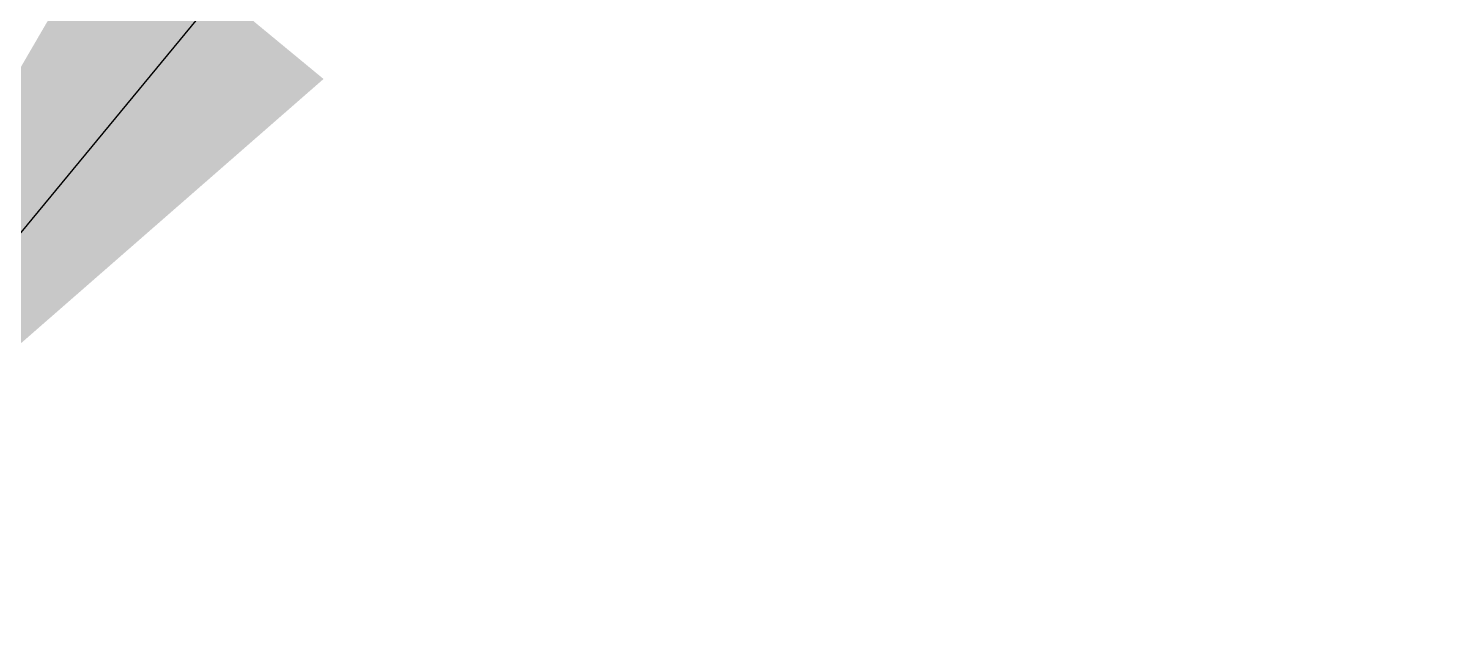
# Model space of a CAD drawing. Header units: inches. Extents: x 17 to 469, y 7 to 301.
# Drawn here: x 245.425 to 247.772, y 120.399 to 121.403 of the extents above; entities that cross this region are included whole.
import ezdxf

# ---------------------------------------------------------------- set-up
doc = ezdxf.new("R2010")
doc.units = ezdxf.units.IN
doc.header["$LTSCALE"] = 14
doc.header["$MEASUREMENT"] = 0
doc.layers.add('Symbol (ANSI)', color=7, linetype='Continuous', lineweight=25)
doc.styles.add('MEMCOR Medium', font='arial.ttf')
doc.dimstyles.new('Default (ANSI)$7', dxfattribs={"dimscale": 14, "dimtxt": 0.15, "dimasz": 0.098425, "dimexe": 0.125, "dimexo": 0.0625, "dimgap": 0.031496, "dimtad": 0, "dimtih": 1, "dimtoh": 1, "dimdec": 4, "dimrnd": 1e-08, "dimzin": 3, "dimdsep": 46, "dimlunit": 5, "dimtxsty": 'MEMCOR Medium', "dimcen": 0.09, "dimdle": 0.393701, "dimclrd": 256, "dimclre": 256, "dimclrt": 256, "dimadec": 0, "dimazin": 1, "dimtfac": 0.8, "dimtofl": 0, "dimtmove": 0, "dimatfit": 3, "dimfxl": 1, "dimfrac": 1, "dimtolj": 1, "dimtzin": 4, "dimlwd": -1, "dimlwe": -1, "dimarcsym": 0})

msp = doc.modelspace()

# ---------------------------------------------------------------- leaders
at = {"layer": 'Symbol (ANSI)', "annotation_type": 0, "has_hookline": 1, "hookline_direction": 0, "text_width": 20.770806}
msp.add_leader([(244.867106, 120.399077), (247.472233, 123.555253), (248.850185, 123.555253)], dimstyle='Default (ANSI)$7', override={"dimtad": 0}, dxfattribs=at)

doc.saveas('drawing.dxf')
